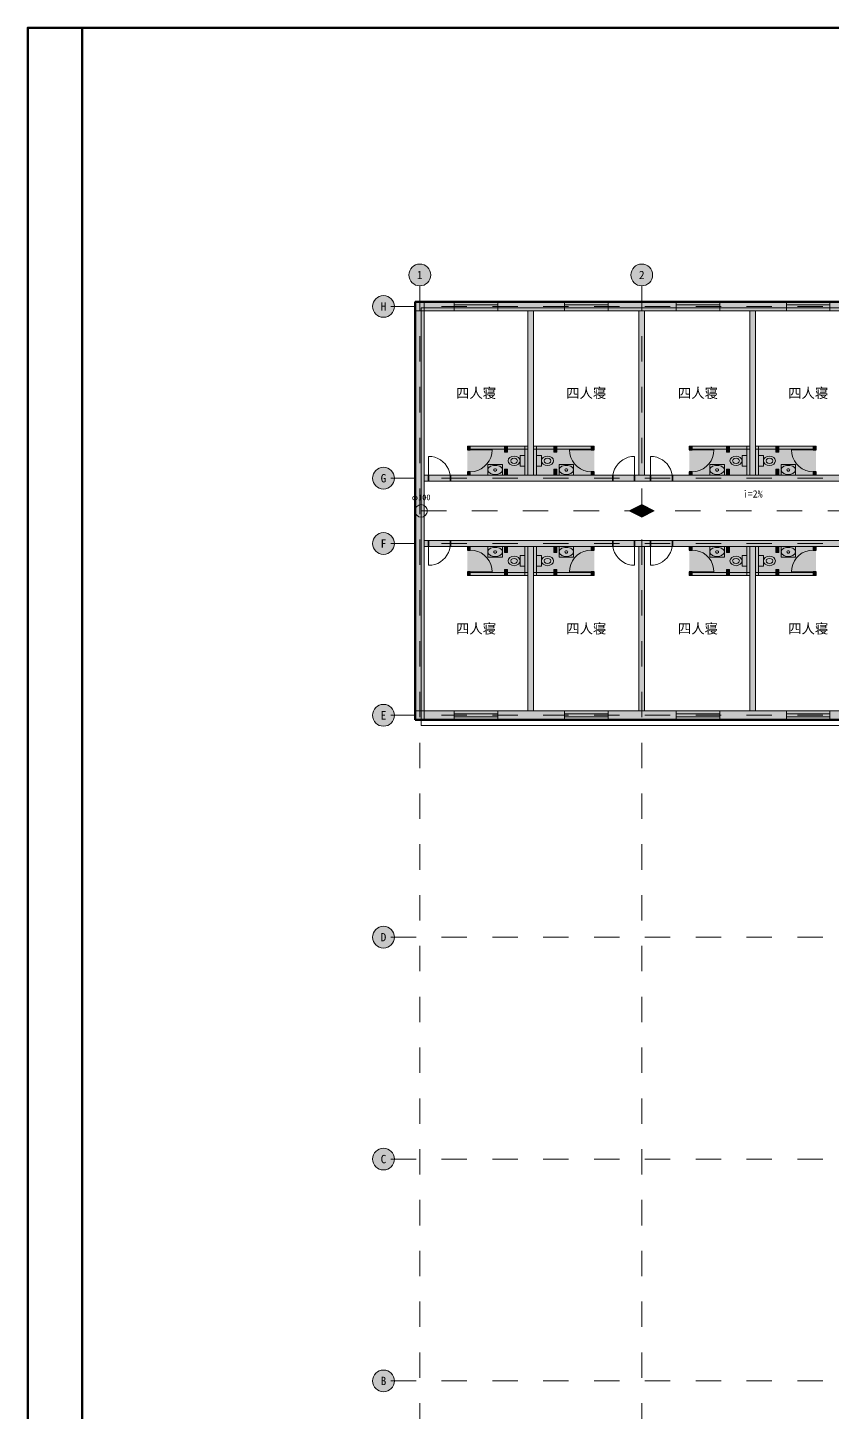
# Model space of a CAD drawing. Header units: millimetres. Extents: x -765001 to 8514001, y -765001 to 8412001.
# Drawn here: x 1500 to 34744, y 30374 to 87600 of the extents above; entities that cross this region are included whole.
import ezdxf
from ezdxf.enums import TextEntityAlignment as Align

# ---------------------------------------------------------------- set-up
doc = ezdxf.new("R2010")
doc.units = ezdxf.units.MM
doc.header["$LTSCALE"] = 3000
doc.linetypes.add('DASHED', pattern=[0.7, 0.35, -0.35])
for name, color, linetype, lineweight in [('A-ANNO-TEXT', 7, 'CONTINUOUS', 13), ('A-ANNO-THIN', 7, 'CONTINUOUS', 9), ('A-DASH', 8, 'DASHED', 9), ('A-DIM', 8, 'CONTINUOUS', 9), ('A-DOOR', 7, 'CONTINUOUS', 35), ('A-FLOR', 7, 'CONTINUOUS', 18), ('A-FURN', 8, 'CONTINUOUS', 13), ('A-HATCH', 8, 'CONTINUOUS', 9), ('A-WALL', 7, 'CONTINUOUS', 50)]:
    doc.layers.add(name, color=color, linetype=linetype, lineweight=lineweight)
doc.styles.add('HZ', font='simsun.ttc')

msp = doc.modelspace()

# ---------------------------------------------------------------- hatches: boundary and pattern name
at = {"layer": 'A-HATCH'}
h = msp.add_hatch(color=7, dxfattribs=at)
h.dxf.hatch_style = 1
h.paths.add_polyline_path([(18150, 77380), (18134.667, 77496.469), (18089.711, 77605), (18018.198, 77698.198), (17925, 77769.711), (17816.469, 77814.667), (17700, 77830), (17583.531, 77814.667), (17475, 77769.711), (17381.802, 77698.198), (17310.289, 77605), (17265.333, 77496.469), (17250, 77380), (17265.333, 77263.531), (17310.289, 77155), (17381.802, 77061.802), (17475, 76990.289), (17583.531, 76945.333), (17700, 76930), (17816.469, 76945.333), (17925, 76990.289), (18018.198, 77061.802), (18089.711, 77155), (18134.667, 77263.531)])
h = msp.add_hatch(color=7, dxfattribs=at)
h.dxf.hatch_style = 1
h.paths.add_polyline_path([(27320, 77380), (27304.667, 77496.469), (27259.711, 77605), (27188.198, 77698.198), (27095, 77769.711), (26986.469, 77814.667), (26870, 77830), (26753.531, 77814.667), (26645, 77769.711), (26551.802, 77698.198), (26480.289, 77605), (26435.333, 77496.469), (26420, 77380), (26435.333, 77263.531), (26480.289, 77155), (26551.802, 77061.802), (26645, 76990.289), (26753.531, 76945.333), (26870, 76930), (26986.469, 76945.333), (27095, 76990.289), (27188.198, 77061.802), (27259.711, 77155), (27304.667, 77263.531)])
h = msp.add_hatch(color=7, dxfattribs=at)
h.dxf.hatch_style = 1
h.paths.add_polyline_path([(16650, 76080), (16634.667, 76196.469), (16589.711, 76305), (16518.198, 76398.198), (16425, 76469.711), (16316.469, 76514.667), (16200, 76530), (16083.531, 76514.667), (15975, 76469.711), (15881.802, 76398.198), (15810.289, 76305), (15765.333, 76196.469), (15750, 76080), (15765.333, 75963.531), (15810.289, 75855), (15881.802, 75761.802), (15975, 75690.289), (16083.531, 75645.333), (16200, 75630), (16316.469, 75645.333), (16425, 75690.289), (16518.198, 75761.802), (16589.711, 75855), (16634.667, 75963.531)])
h = msp.add_hatch(color=254, dxfattribs=at)
h.dxf.hatch_style = 1
h.paths.add_polyline_path([(17515, 75895), (72145, 75895), (72145, 76265), (17515, 76265)])
h = msp.add_hatch(color=254, dxfattribs=at)
h.dxf.hatch_style = 1
h.paths.add_polyline_path([(17515, 58995), (17885, 58995), (17885, 76265), (17515, 76265)])
h = msp.add_hatch(color=7, dxfattribs=at)
h.dxf.hatch_style = 1
h.paths.add_polyline_path([(19125, 75895), (20925, 75895), (20925, 76265), (19125, 76265)])
h = msp.add_hatch(color=7, dxfattribs=at)
h.dxf.hatch_style = 1
h.paths.add_polyline_path([(23677.5, 75895), (25477.5, 75895), (25477.5, 76265), (23677.5, 76265)])
h = msp.add_hatch(color=7, dxfattribs=at)
h.dxf.hatch_style = 1
h.paths.add_polyline_path([(28295, 75895), (30095, 75895), (30095, 76265), (28295, 76265)])
h = msp.add_hatch(color=7, dxfattribs=at)
h.dxf.hatch_style = 1
h.paths.add_polyline_path([(32847.5, 75895), (34647.5, 75895), (34647.5, 76265), (32847.5, 76265)])
h = msp.add_hatch(color=254, dxfattribs=at)
h.dxf.hatch_style = 1
h.paths.add_polyline_path([(22165, 69100), (22405, 69100), (22405, 75895), (22165, 75895)])
h = msp.add_hatch(color=254, dxfattribs=at)
h.dxf.hatch_style = 1
h.paths.add_polyline_path([(26750, 69100), (26990, 69100), (26990, 75895), (26750, 75895)])
h = msp.add_hatch(color=254, dxfattribs=at)
h.dxf.hatch_style = 1
h.paths.add_polyline_path([(31335, 69100), (31575, 69100), (31575, 75895), (31335, 75895)])
h = msp.add_hatch(color=7, dxfattribs=at)
h.dxf.hatch_style = 1
h.paths.add_polyline_path([(19760.707, 72494.935), (20289.293, 72494.935), (20289.293, 72500.065), (19760.707, 72500.065)])
h = msp.add_hatch(color=7, dxfattribs=at)
h.dxf.hatch_style = 1
h.paths.add_polyline_path([(24313.207, 72494.935), (24841.793, 72494.935), (24841.793, 72500.065), (24313.207, 72500.065)])
h = msp.add_hatch(color=7, dxfattribs=at)
h.dxf.hatch_style = 1
h.paths.add_polyline_path([(28930.707, 72494.935), (29459.293, 72494.935), (29459.293, 72500.065), (28930.707, 72500.065)])
h = msp.add_hatch(color=7, dxfattribs=at)
h.dxf.hatch_style = 1
h.paths.add_polyline_path([(33483.207, 72494.935), (34011.793, 72494.935), (34011.793, 72500.065), (33483.207, 72500.065)])
h = msp.add_hatch(color=254, dxfattribs=at)
h.dxf.hatch_style = 1
h.paths.add_polyline_path([(19665, 70180), (22165, 70180), (22165, 70300), (19665, 70300)])
h = msp.add_hatch(color=254, dxfattribs=at)
h.dxf.hatch_style = 1
h.paths.add_polyline_path([(19665, 70150), (19785, 70150), (19785, 70300), (19665, 70300)])
h = msp.add_hatch(color=7, dxfattribs=at)
h.dxf.hatch_style = 1
h.paths.add_polyline_path([(19665, 69100), (22165, 69100), (22165, 70300), (19665, 70300)])
h = msp.add_hatch(color=254, dxfattribs=at)
h.dxf.hatch_style = 1
h.paths.add_polyline_path([(21205, 70050), (21325, 70050), (21325, 70300), (21205, 70300)])
h = msp.add_hatch(color=254, dxfattribs=at)
h.dxf.hatch_style = 1
h.paths.add_polyline_path([(22045, 69100), (22165, 69100), (22165, 70300), (22045, 70300)])
h = msp.add_hatch(color=254, dxfattribs=at)
h.dxf.hatch_style = 1
h.paths.add_polyline_path([(24905, 70180), (22405, 70180), (22405, 70300), (24905, 70300)])
h = msp.add_hatch(color=254, dxfattribs=at)
h.dxf.hatch_style = 1
h.paths.add_polyline_path([(22525, 69100), (22405, 69100), (22405, 70300), (22525, 70300)])
h = msp.add_hatch(color=7, dxfattribs=at)
h.dxf.hatch_style = 1
h.paths.add_polyline_path([(24905, 69100), (22405, 69100), (22405, 70300), (24905, 70300)])
h = msp.add_hatch(color=254, dxfattribs=at)
h.dxf.hatch_style = 1
h.paths.add_polyline_path([(23365, 70050), (23245, 70050), (23245, 70300), (23365, 70300)])
h = msp.add_hatch(color=254, dxfattribs=at)
h.dxf.hatch_style = 1
h.paths.add_polyline_path([(24905, 70150), (24785, 70150), (24785, 70300), (24905, 70300)])
h = msp.add_hatch(color=254, dxfattribs=at)
h.dxf.hatch_style = 1
h.paths.add_polyline_path([(28835, 70180), (31335, 70180), (31335, 70300), (28835, 70300)])
h = msp.add_hatch(color=254, dxfattribs=at)
h.dxf.hatch_style = 1
h.paths.add_polyline_path([(28835, 70150), (28955, 70150), (28955, 70300), (28835, 70300)])
h = msp.add_hatch(color=7, dxfattribs=at)
h.dxf.hatch_style = 1
h.paths.add_polyline_path([(28835, 69100), (31335, 69100), (31335, 70300), (28835, 70300)])
h = msp.add_hatch(color=254, dxfattribs=at)
h.dxf.hatch_style = 1
h.paths.add_polyline_path([(30375, 70050), (30495, 70050), (30495, 70300), (30375, 70300)])
h = msp.add_hatch(color=254, dxfattribs=at)
h.dxf.hatch_style = 1
h.paths.add_polyline_path([(31215, 69100), (31335, 69100), (31335, 70300), (31215, 70300)])
h = msp.add_hatch(color=254, dxfattribs=at)
h.dxf.hatch_style = 1
h.paths.add_polyline_path([(34075, 70180), (31575, 70180), (31575, 70300), (34075, 70300)])
h = msp.add_hatch(color=254, dxfattribs=at)
h.dxf.hatch_style = 1
h.paths.add_polyline_path([(31695, 69100), (31575, 69100), (31575, 70300), (31695, 70300)])
h = msp.add_hatch(color=7, dxfattribs=at)
h.dxf.hatch_style = 1
h.paths.add_polyline_path([(34075, 69100), (31575, 69100), (31575, 70300), (34075, 70300)])
h = msp.add_hatch(color=254, dxfattribs=at)
h.dxf.hatch_style = 1
h.paths.add_polyline_path([(32535, 70050), (32415, 70050), (32415, 70300), (32535, 70300)])
h = msp.add_hatch(color=254, dxfattribs=at)
h.dxf.hatch_style = 1
h.paths.add_polyline_path([(34075, 70150), (33955, 70150), (33955, 70300), (34075, 70300)])
h = msp.add_hatch(color=7, dxfattribs=at)
h.dxf.hatch_style = 1
h.paths.add_polyline_path([(16650, 68980), (16634.667, 69096.469), (16589.711, 69205), (16518.198, 69298.198), (16425, 69369.711), (16316.469, 69414.667), (16200, 69430), (16083.531, 69414.667), (15975, 69369.711), (15881.802, 69298.198), (15810.289, 69205), (15765.333, 69096.469), (15750, 68980), (15765.333, 68863.531), (15810.289, 68755), (15881.802, 68661.802), (15975, 68590.289), (16083.531, 68545.333), (16200, 68530), (16316.469, 68545.333), (16425, 68590.289), (16518.198, 68661.802), (16589.711, 68755), (16634.667, 68863.531)])
h = msp.add_hatch(color=254, dxfattribs=at)
h.dxf.hatch_style = 1
h.paths.add_polyline_path([(19665, 69100), (19785, 69100), (19785, 69250), (19665, 69250)])
h = msp.add_hatch(color=254, dxfattribs=at)
h.dxf.hatch_style = 1
h.paths.add_polyline_path([(21205, 69100), (21325, 69100), (21325, 69350), (21205, 69350)])
h = msp.add_hatch(color=254, dxfattribs=at)
h.dxf.hatch_style = 1
h.paths.add_polyline_path([(23365, 69100), (23245, 69100), (23245, 69350), (23365, 69350)])
h = msp.add_hatch(color=254, dxfattribs=at)
h.dxf.hatch_style = 1
h.paths.add_polyline_path([(24905, 69100), (24785, 69100), (24785, 69250), (24905, 69250)])
h = msp.add_hatch(color=254, dxfattribs=at)
h.dxf.hatch_style = 1
h.paths.add_polyline_path([(28835, 69100), (28955, 69100), (28955, 69250), (28835, 69250)])
h = msp.add_hatch(color=254, dxfattribs=at)
h.dxf.hatch_style = 1
h.paths.add_polyline_path([(30375, 69100), (30495, 69100), (30495, 69350), (30375, 69350)])
h = msp.add_hatch(color=254, dxfattribs=at)
h.dxf.hatch_style = 1
h.paths.add_polyline_path([(32535, 69100), (32415, 69100), (32415, 69350), (32535, 69350)])
h = msp.add_hatch(color=254, dxfattribs=at)
h.dxf.hatch_style = 1
h.paths.add_polyline_path([(34075, 69100), (33955, 69100), (33955, 69250), (34075, 69250)])
h = msp.add_hatch(color=254, dxfattribs=at)
h.dxf.hatch_style = 1
h.paths.add_polyline_path([(17885, 68860), (71775, 68860), (71775, 69100), (17885, 69100)])
h = msp.add_hatch(color=7, dxfattribs=at)
h.dxf.hatch_style = 1
h.paths.add_polyline_path([(18065, 68860), (18965, 68860), (18965, 69100), (18065, 69100)])
h = msp.add_hatch(color=7, dxfattribs=at)
h.dxf.hatch_style = 1
h.paths.add_polyline_path([(25670, 68860), (26570, 68860), (26570, 69100), (25670, 69100)])
h = msp.add_hatch(color=7, dxfattribs=at)
h.dxf.hatch_style = 1
h.paths.add_polyline_path([(27235, 68860), (28135, 68860), (28135, 69100), (27235, 69100)])
h = msp.add_hatch(color=8, dxfattribs=at)
h.dxf.hatch_style = 1
h.paths.add_polyline_path([(26870, 67370), (26350, 67630), (26870, 67890)])
h = msp.add_hatch(color=8, dxfattribs=at)
h.dxf.hatch_style = 1
h.paths.add_polyline_path([(26870, 67370), (27390, 67630), (26870, 67890)])
h = msp.add_hatch(color=7, dxfattribs=at)
h.dxf.hatch_style = 1
h.paths.add_polyline_path([(16650, 66280), (16634.667, 66396.469), (16589.711, 66505), (16518.198, 66598.198), (16425, 66669.711), (16316.469, 66714.667), (16200, 66730), (16083.531, 66714.667), (15975, 66669.711), (15881.802, 66598.198), (15810.289, 66505), (15765.333, 66396.469), (15750, 66280), (15765.333, 66163.531), (15810.289, 66055), (15881.802, 65961.802), (15975, 65890.289), (16083.531, 65845.333), (16200, 65830), (16316.469, 65845.333), (16425, 65890.289), (16518.198, 65961.802), (16589.711, 66055), (16634.667, 66163.531)])
h = msp.add_hatch(color=254, dxfattribs=at)
h.dxf.hatch_style = 1
h.paths.add_polyline_path([(17885, 66160), (62040, 66160), (62040, 66400), (17885, 66400)])
h = msp.add_hatch(color=7, dxfattribs=at)
h.dxf.hatch_style = 1
h.paths.add_polyline_path([(18065, 66160), (18965, 66160), (18965, 66400), (18065, 66400)])
h = msp.add_hatch(color=7, dxfattribs=at)
h.dxf.hatch_style = 1
h.paths.add_polyline_path([(25670, 66160), (26570, 66160), (26570, 66400), (25670, 66400)])
h = msp.add_hatch(color=7, dxfattribs=at)
h.dxf.hatch_style = 1
h.paths.add_polyline_path([(27235, 66160), (28135, 66160), (28135, 66400), (27235, 66400)])
h = msp.add_hatch(color=254, dxfattribs=at)
h.dxf.hatch_style = 1
h.paths.add_polyline_path([(19665, 66160), (19785, 66160), (19785, 66010), (19665, 66010)])
h = msp.add_hatch(color=7, dxfattribs=at)
h.dxf.hatch_style = 1
h.paths.add_polyline_path([(19665, 66160), (22165, 66160), (22165, 64960), (19665, 64960)])
h = msp.add_hatch(color=254, dxfattribs=at)
h.dxf.hatch_style = 1
h.paths.add_polyline_path([(21205, 66160), (21325, 66160), (21325, 65910), (21205, 65910)])
h = msp.add_hatch(color=254, dxfattribs=at)
h.dxf.hatch_style = 1
h.paths.add_polyline_path([(22045, 66160), (22165, 66160), (22165, 64960), (22045, 64960)])
h = msp.add_hatch(color=254, dxfattribs=at)
h.dxf.hatch_style = 1
h.paths.add_polyline_path([(22165, 59365), (22405, 59365), (22405, 66160), (22165, 66160)])
h = msp.add_hatch(color=254, dxfattribs=at)
h.dxf.hatch_style = 1
h.paths.add_polyline_path([(22525, 66160), (22405, 66160), (22405, 64960), (22525, 64960)])
h = msp.add_hatch(color=7, dxfattribs=at)
h.dxf.hatch_style = 1
h.paths.add_polyline_path([(24905, 66160), (22405, 66160), (22405, 64960), (24905, 64960)])
h = msp.add_hatch(color=254, dxfattribs=at)
h.dxf.hatch_style = 1
h.paths.add_polyline_path([(23365, 66160), (23245, 66160), (23245, 65910), (23365, 65910)])
h = msp.add_hatch(color=254, dxfattribs=at)
h.dxf.hatch_style = 1
h.paths.add_polyline_path([(24905, 66160), (24785, 66160), (24785, 66010), (24905, 66010)])
h = msp.add_hatch(color=254, dxfattribs=at)
h.dxf.hatch_style = 1
h.paths.add_polyline_path([(26750, 59365), (26990, 59365), (26990, 66160), (26750, 66160)])
h = msp.add_hatch(color=254, dxfattribs=at)
h.dxf.hatch_style = 1
h.paths.add_polyline_path([(28835, 66160), (28955, 66160), (28955, 66010), (28835, 66010)])
h = msp.add_hatch(color=7, dxfattribs=at)
h.dxf.hatch_style = 1
h.paths.add_polyline_path([(28835, 66160), (31335, 66160), (31335, 64960), (28835, 64960)])
h = msp.add_hatch(color=254, dxfattribs=at)
h.dxf.hatch_style = 1
h.paths.add_polyline_path([(30375, 66160), (30495, 66160), (30495, 65910), (30375, 65910)])
h = msp.add_hatch(color=254, dxfattribs=at)
h.dxf.hatch_style = 1
h.paths.add_polyline_path([(31215, 66160), (31335, 66160), (31335, 64960), (31215, 64960)])
h = msp.add_hatch(color=254, dxfattribs=at)
h.dxf.hatch_style = 1
h.paths.add_polyline_path([(31335, 59365), (31575, 59365), (31575, 66160), (31335, 66160)])
h = msp.add_hatch(color=254, dxfattribs=at)
h.dxf.hatch_style = 1
h.paths.add_polyline_path([(31695, 66160), (31575, 66160), (31575, 64960), (31695, 64960)])
h = msp.add_hatch(color=7, dxfattribs=at)
h.dxf.hatch_style = 1
h.paths.add_polyline_path([(34075, 66160), (31575, 66160), (31575, 64960), (34075, 64960)])
h = msp.add_hatch(color=254, dxfattribs=at)
h.dxf.hatch_style = 1
h.paths.add_polyline_path([(32535, 66160), (32415, 66160), (32415, 65910), (32535, 65910)])
h = msp.add_hatch(color=254, dxfattribs=at)
h.dxf.hatch_style = 1
h.paths.add_polyline_path([(34075, 66160), (33955, 66160), (33955, 66010), (34075, 66010)])
h = msp.add_hatch(color=254, dxfattribs=at)
h.dxf.hatch_style = 1
h.paths.add_polyline_path([(19665, 65110), (19785, 65110), (19785, 64960), (19665, 64960)])
h = msp.add_hatch(color=254, dxfattribs=at)
h.dxf.hatch_style = 1
h.paths.add_polyline_path([(19665, 65080), (22165, 65080), (22165, 64960), (19665, 64960)])
h = msp.add_hatch(color=254, dxfattribs=at)
h.dxf.hatch_style = 1
h.paths.add_polyline_path([(21205, 65210), (21325, 65210), (21325, 64960), (21205, 64960)])
h = msp.add_hatch(color=254, dxfattribs=at)
h.dxf.hatch_style = 1
h.paths.add_polyline_path([(24905, 65080), (22405, 65080), (22405, 64960), (24905, 64960)])
h = msp.add_hatch(color=254, dxfattribs=at)
h.dxf.hatch_style = 1
h.paths.add_polyline_path([(23365, 65210), (23245, 65210), (23245, 64960), (23365, 64960)])
h = msp.add_hatch(color=254, dxfattribs=at)
h.dxf.hatch_style = 1
h.paths.add_polyline_path([(24905, 65110), (24785, 65110), (24785, 64960), (24905, 64960)])
h = msp.add_hatch(color=254, dxfattribs=at)
h.dxf.hatch_style = 1
h.paths.add_polyline_path([(28835, 65110), (28955, 65110), (28955, 64960), (28835, 64960)])
h = msp.add_hatch(color=254, dxfattribs=at)
h.dxf.hatch_style = 1
h.paths.add_polyline_path([(28835, 65080), (31335, 65080), (31335, 64960), (28835, 64960)])
h = msp.add_hatch(color=254, dxfattribs=at)
h.dxf.hatch_style = 1
h.paths.add_polyline_path([(30375, 65210), (30495, 65210), (30495, 64960), (30375, 64960)])
h = msp.add_hatch(color=254, dxfattribs=at)
h.dxf.hatch_style = 1
h.paths.add_polyline_path([(34075, 65080), (31575, 65080), (31575, 64960), (34075, 64960)])
h = msp.add_hatch(color=254, dxfattribs=at)
h.dxf.hatch_style = 1
h.paths.add_polyline_path([(32535, 65210), (32415, 65210), (32415, 64960), (32535, 64960)])
h = msp.add_hatch(color=254, dxfattribs=at)
h.dxf.hatch_style = 1
h.paths.add_polyline_path([(34075, 65110), (33955, 65110), (33955, 64960), (34075, 64960)])
h = msp.add_hatch(color=7, dxfattribs=at)
h.dxf.hatch_style = 1
h.paths.add_polyline_path([(19760.707, 62759.935), (20289.293, 62759.935), (20289.293, 62765.065), (19760.707, 62765.065)])
h = msp.add_hatch(color=7, dxfattribs=at)
h.dxf.hatch_style = 1
h.paths.add_polyline_path([(24313.207, 62759.935), (24841.793, 62759.935), (24841.793, 62765.065), (24313.207, 62765.065)])
h = msp.add_hatch(color=7, dxfattribs=at)
h.dxf.hatch_style = 1
h.paths.add_polyline_path([(28930.707, 62759.935), (29459.293, 62759.935), (29459.293, 62765.065), (28930.707, 62765.065)])
h = msp.add_hatch(color=7, dxfattribs=at)
h.dxf.hatch_style = 1
h.paths.add_polyline_path([(33483.207, 62759.935), (34011.793, 62759.935), (34011.793, 62765.065), (33483.207, 62765.065)])
h = msp.add_hatch(color=7, dxfattribs=at)
h.dxf.hatch_style = 1
h.paths.add_polyline_path([(16650, 59180), (16634.667, 59296.469), (16589.711, 59405), (16518.198, 59498.198), (16425, 59569.711), (16316.469, 59614.667), (16200, 59630), (16083.531, 59614.667), (15975, 59569.711), (15881.802, 59498.198), (15810.289, 59405), (15765.333, 59296.469), (15750, 59180), (15765.333, 59063.531), (15810.289, 58955), (15881.802, 58861.802), (15975, 58790.289), (16083.531, 58745.333), (16200, 58730), (16316.469, 58745.333), (16425, 58790.289), (16518.198, 58861.802), (16589.711, 58955), (16634.667, 59063.531)])
h = msp.add_hatch(color=254, dxfattribs=at)
h.dxf.hatch_style = 1
h.paths.add_polyline_path([(17515, 58995), (62040, 58995), (62040, 59365), (17515, 59365)])
h = msp.add_hatch(color=7, dxfattribs=at)
h.dxf.hatch_style = 1
h.paths.add_polyline_path([(19125, 58995), (20925, 58995), (20925, 59365), (19125, 59365)])
h = msp.add_hatch(color=7, dxfattribs=at)
h.dxf.hatch_style = 1
h.paths.add_polyline_path([(23677.5, 58995), (25477.5, 58995), (25477.5, 59365), (23677.5, 59365)])
h = msp.add_hatch(color=7, dxfattribs=at)
h.dxf.hatch_style = 1
h.paths.add_polyline_path([(28295, 58995), (30095, 58995), (30095, 59365), (28295, 59365)])
h = msp.add_hatch(color=7, dxfattribs=at)
h.dxf.hatch_style = 1
h.paths.add_polyline_path([(32847.5, 58995), (34647.5, 58995), (34647.5, 59365), (32847.5, 59365)])
h = msp.add_hatch(color=7, dxfattribs=at)
h.dxf.hatch_style = 1
h.paths.add_polyline_path([(16650, 50010), (16634.667, 50126.469), (16589.711, 50235), (16518.198, 50328.198), (16425, 50399.711), (16316.469, 50444.667), (16200, 50460), (16083.531, 50444.667), (15975, 50399.711), (15881.802, 50328.198), (15810.289, 50235), (15765.333, 50126.469), (15750, 50010), (15765.333, 49893.531), (15810.289, 49785), (15881.802, 49691.802), (15975, 49620.289), (16083.531, 49575.333), (16200, 49560), (16316.469, 49575.333), (16425, 49620.289), (16518.198, 49691.802), (16589.711, 49785), (16634.667, 49893.531)])
h = msp.add_hatch(color=7, dxfattribs=at)
h.dxf.hatch_style = 1
h.paths.add_polyline_path([(16650, 40840), (16634.667, 40956.469), (16589.711, 41065), (16518.198, 41158.198), (16425, 41229.711), (16316.469, 41274.667), (16200, 41290), (16083.531, 41274.667), (15975, 41229.711), (15881.802, 41158.198), (15810.289, 41065), (15765.333, 40956.469), (15750, 40840), (15765.333, 40723.531), (15810.289, 40615), (15881.802, 40521.802), (15975, 40450.289), (16083.531, 40405.333), (16200, 40390), (16316.469, 40405.333), (16425, 40450.289), (16518.198, 40521.802), (16589.711, 40615), (16634.667, 40723.531)])
h = msp.add_hatch(color=7, dxfattribs=at)
h.dxf.hatch_style = 1
h.paths.add_polyline_path([(16650, 31670), (16634.667, 31786.469), (16589.711, 31895), (16518.198, 31988.198), (16425, 32059.711), (16316.469, 32104.667), (16200, 32120), (16083.531, 32104.667), (15975, 32059.711), (15881.802, 31988.198), (15810.289, 31895), (15765.333, 31786.469), (15750, 31670), (15765.333, 31553.531), (15810.289, 31445), (15881.802, 31351.802), (15975, 31280.289), (16083.531, 31235.333), (16200, 31220), (16316.469, 31235.333), (16425, 31280.289), (16518.198, 31351.802), (16589.711, 31445), (16634.667, 31553.531)])

# ---------------------------------------------------------------- linework, layer by layer
at = {"layer": 'A-ANNO-THIN'}
for points in [[(26870, 67370), (26350, 67630), (26870, 67890)], [(26870, 67370), (27390, 67630), (26870, 67890)]]:
    msp.add_lwpolyline(points, close=True, dxfattribs=at)
at = {"layer": 'A-DASH'}
for p, q in [((17700, 21300), (17700, 77280)), ((26870, 21300), (26870, 77280)), ((16500, 76080), (73160, 76080)), ((16500, 68980), (73160, 68980)), ((17755, 67630), (71905, 67630)), ((16500, 66280), (73160, 66280)), ((16500, 59180), (73160, 59180)), ((16500, 50010), (73160, 50010)), ((16500, 40840), (73160, 40840)), ((16500, 31670), (73160, 31670))]:
    msp.add_line(p, q, dxfattribs=at)
at = {"layer": 'A-DIM'}
for p, q in [((20564.423, 69700), (20630.723, 69842.182)), ((20630.723, 69842.182), (20671.327, 69993.717)), ((20671.327, 69993.717), (20685, 70150)), ((23898.673, 69993.717), (23885, 70150)), ((23939.277, 69842.182), (23898.673, 69993.717)), ((24005.577, 69700), (23939.277, 69842.182)), ((29734.423, 69700), (29800.723, 69842.182)), ((29800.723, 69842.182), (29841.327, 69993.717)), ((29841.327, 69993.717), (29855, 70150)), ((33068.673, 69993.717), (33055, 70150)), ((33109.277, 69842.182), (33068.673, 69993.717)), ((33175.577, 69700), (33109.277, 69842.182)), ((19785, 69250), (19941.283, 69263.673)), ((19941.283, 69263.673), (20092.818, 69304.277)), ((20092.818, 69304.277), (20235, 69370.577)), ((20235, 69370.577), (20363.509, 69460.56)), ((20363.509, 69460.56), (20474.44, 69571.491)), ((20474.44, 69571.491), (20564.423, 69700)), ((24095.56, 69571.491), (24005.577, 69700)), ((24206.491, 69460.56), (24095.56, 69571.491)), ((24335, 69370.577), (24206.491, 69460.56)), ((24477.182, 69304.277), (24335, 69370.577)), ((24628.717, 69263.673), (24477.182, 69304.277)), ((24785, 69250), (24628.717, 69263.673)), ((28955, 69250), (29111.283, 69263.673)), ((29111.283, 69263.673), (29262.818, 69304.277)), ((29262.818, 69304.277), (29405, 69370.577)), ((29405, 69370.577), (29533.509, 69460.56)), ((29533.509, 69460.56), (29644.44, 69571.491)), ((29644.44, 69571.491), (29734.423, 69700)), ((33265.56, 69571.491), (33175.577, 69700)), ((33376.491, 69460.56), (33265.56, 69571.491)), ((33505, 69370.577), (33376.491, 69460.56)), ((33647.182, 69304.277), (33505, 69370.577)), ((33798.717, 69263.673), (33647.182, 69304.277)), ((33955, 69250), (33798.717, 69263.673)), ((19785, 66010), (19941.283, 65996.327)), ((19941.283, 65996.327), (20092.818, 65955.723)), ((20092.818, 65955.723), (20235, 65889.423)), ((20235, 65889.423), (20363.509, 65799.44)), ((24335, 65889.423), (24206.491, 65799.44)), ((24477.182, 65955.723), (24335, 65889.423)), ((24628.717, 65996.327), (24477.182, 65955.723)), ((24785, 66010), (24628.717, 65996.327)), ((28955, 66010), (29111.283, 65996.327)), ((29111.283, 65996.327), (29262.818, 65955.723)), ((29262.818, 65955.723), (29405, 65889.423)), ((29405, 65889.423), (29533.509, 65799.44)), ((33505, 65889.423), (33376.491, 65799.44)), ((33647.182, 65955.723), (33505, 65889.423)), ((33798.717, 65996.327), (33647.182, 65955.723)), ((33955, 66010), (33798.717, 65996.327)), ((20363.509, 65799.44), (20474.44, 65688.509)), ((20474.44, 65688.509), (20564.423, 65560)), ((20564.423, 65560), (20630.723, 65417.818)), ((20630.723, 65417.818), (20671.327, 65266.283)), ((20671.327, 65266.283), (20685, 65110)), ((23898.673, 65266.283), (23885, 65110)), ((23939.277, 65417.818), (23898.673, 65266.283)), ((24005.577, 65560), (23939.277, 65417.818)), ((24095.56, 65688.509), (24005.577, 65560)), ((24206.491, 65799.44), (24095.56, 65688.509)), ((29533.509, 65799.44), (29644.44, 65688.509)), ((29644.44, 65688.509), (29734.423, 65560)), ((29734.423, 65560), (29800.723, 65417.818)), ((29800.723, 65417.818), (29841.327, 65266.283)), ((29841.327, 65266.283), (29855, 65110)), ((33068.673, 65266.283), (33055, 65110)), ((33109.277, 65417.818), (33068.673, 65266.283)), ((33175.577, 65560), (33109.277, 65417.818)), ((33265.56, 65688.509), (33175.577, 65560)), ((33376.491, 65799.44), (33265.56, 65688.509))]:
    msp.add_line(p, q, dxfattribs=at)
for points in [[(18965, 68980), (18955.839, 69108.083), (18928.544, 69233.559), (18883.669, 69353.874), (18822.128, 69466.577), (18745.175, 69569.375), (18654.375, 69660.175), (18551.577, 69737.128), (18438.874, 69798.669), (18318.559, 69843.544), (18193.083, 69870.839), (18065, 69880)], [(26570, 69880), (26441.917, 69870.839), (26316.441, 69843.544), (26196.126, 69798.669), (26083.423, 69737.128), (25980.625, 69660.175), (25889.825, 69569.375), (25812.872, 69466.577), (25751.331, 69353.874), (25706.456, 69233.559), (25679.161, 69108.083), (25670, 68980)], [(28135, 68980), (28125.839, 69108.083), (28098.544, 69233.559), (28053.669, 69353.874), (27992.128, 69466.577), (27915.175, 69569.375), (27824.375, 69660.175), (27721.577, 69737.128), (27608.874, 69798.669), (27488.559, 69843.544), (27363.083, 69870.839), (27235, 69880)], [(18065, 65380), (18193.083, 65389.161), (18318.559, 65416.456), (18438.874, 65461.331), (18551.577, 65522.872), (18654.375, 65599.825), (18745.175, 65690.625), (18822.128, 65793.423), (18883.669, 65906.126), (18928.544, 66026.441), (18955.839, 66151.917), (18965, 66280)], [(25670, 66280), (25679.161, 66151.917), (25706.456, 66026.441), (25751.331, 65906.126), (25812.872, 65793.423), (25889.825, 65690.625), (25980.625, 65599.825), (26083.423, 65522.872), (26196.126, 65461.331), (26316.441, 65416.456), (26441.917, 65389.161), (26570, 65380)], [(27235, 65380), (27363.083, 65389.161), (27488.559, 65416.456), (27608.874, 65461.331), (27721.577, 65522.872), (27824.375, 65599.825), (27915.175, 65690.625), (27992.128, 65793.423), (28053.669, 65906.126), (28098.544, 66026.441), (28125.839, 66151.917), (28135, 66280)]]:
    msp.add_lwpolyline(points, dxfattribs=at)
for points in [[(21845, 69700), (21825.97, 69774.623), (21771.777, 69837.886), (21690.671, 69880.157), (21595, 69895), (21499.329, 69880.157), (21418.223, 69837.886), (21364.03, 69774.623), (21345, 69700), (21364.03, 69625.377), (21418.223, 69562.114), (21499.329, 69519.843), (21595, 69505), (21690.671, 69519.843), (21771.777, 69562.114), (21825.97, 69625.377), (21845, 69700)], [(22725, 69700), (22744.03, 69774.623), (22798.223, 69837.886), (22879.329, 69880.157), (22975, 69895), (23070.671, 69880.157), (23151.777, 69837.886), (23205.97, 69774.623), (23225, 69700), (23205.97, 69625.377), (23151.777, 69562.114), (23070.671, 69519.843), (22975, 69505), (22879.329, 69519.843), (22798.223, 69562.114), (22744.03, 69625.377), (22725, 69700)], [(31015, 69700), (30995.97, 69774.623), (30941.777, 69837.886), (30860.671, 69880.157), (30765, 69895), (30669.329, 69880.157), (30588.223, 69837.886), (30534.03, 69774.623), (30515, 69700), (30534.03, 69625.377), (30588.223, 69562.114), (30669.329, 69519.843), (30765, 69505), (30860.671, 69519.843), (30941.777, 69562.114), (30995.97, 69625.377), (31015, 69700)], [(31895, 69700), (31914.03, 69774.623), (31968.223, 69837.886), (32049.329, 69880.157), (32145, 69895), (32240.671, 69880.157), (32321.777, 69837.886), (32375.97, 69774.623), (32395, 69700), (32375.97, 69625.377), (32321.777, 69562.114), (32240.671, 69519.843), (32145, 69505), (32049.329, 69519.843), (31968.223, 69562.114), (31914.03, 69625.377), (31895, 69700)], [(21115, 69325), (21085.291, 69407.438), (21002.047, 69473.548), (20881.756, 69510.236), (20748.244, 69510.236), (20627.953, 69473.548), (20544.709, 69407.438), (20515, 69325), (20544.709, 69242.562), (20627.953, 69176.452), (20748.244, 69139.764), (20881.756, 69139.764), (21002.047, 69176.452), (21085.291, 69242.562), (21115, 69325)], [(20877, 69325), (20865.159, 69354.389), (20834.159, 69372.553), (20795.841, 69372.553), (20764.841, 69354.389), (20753, 69325), (20764.841, 69295.611), (20795.841, 69277.447), (20834.159, 69277.447), (20865.159, 69295.611), (20877, 69325)], [(21735, 69700), (21716.244, 69754), (21665, 69793.531), (21595, 69808), (21525, 69793.531), (21473.756, 69754), (21455, 69700), (21473.756, 69646), (21525, 69606.469), (21595, 69592), (21665, 69606.469), (21716.244, 69646), (21735, 69700)], [(22835, 69700), (22853.756, 69754), (22905, 69793.531), (22975, 69808), (23045, 69793.531), (23096.244, 69754), (23115, 69700), (23096.244, 69646), (23045, 69606.469), (22975, 69592), (22905, 69606.469), (22853.756, 69646), (22835, 69700)], [(23455, 69325), (23484.709, 69407.438), (23567.953, 69473.548), (23688.244, 69510.236), (23821.756, 69510.236), (23942.047, 69473.548), (24025.291, 69407.438), (24055, 69325), (24025.291, 69242.562), (23942.047, 69176.452), (23821.756, 69139.764), (23688.244, 69139.764), (23567.953, 69176.452), (23484.709, 69242.562), (23455, 69325)], [(23693, 69325), (23704.841, 69354.389), (23735.841, 69372.553), (23774.159, 69372.553), (23805.159, 69354.389), (23817, 69325), (23805.159, 69295.611), (23774.159, 69277.447), (23735.841, 69277.447), (23704.841, 69295.611), (23693, 69325)], [(30285, 69325), (30255.291, 69407.438), (30172.047, 69473.548), (30051.756, 69510.236), (29918.244, 69510.236), (29797.953, 69473.548), (29714.709, 69407.438), (29685, 69325), (29714.709, 69242.562), (29797.953, 69176.452), (29918.244, 69139.764), (30051.756, 69139.764), (30172.047, 69176.452), (30255.291, 69242.562), (30285, 69325)], [(30047, 69325), (30035.159, 69354.389), (30004.159, 69372.553), (29965.841, 69372.553), (29934.841, 69354.389), (29923, 69325), (29934.841, 69295.611), (29965.841, 69277.447), (30004.159, 69277.447), (30035.159, 69295.611), (30047, 69325)], [(30905, 69700), (30886.244, 69754), (30835, 69793.531), (30765, 69808), (30695, 69793.531), (30643.756, 69754), (30625, 69700), (30643.756, 69646), (30695, 69606.469), (30765, 69592), (30835, 69606.469), (30886.244, 69646), (30905, 69700)], [(32005, 69700), (32023.756, 69754), (32075, 69793.531), (32145, 69808), (32215, 69793.531), (32266.244, 69754), (32285, 69700), (32266.244, 69646), (32215, 69606.469), (32145, 69592), (32075, 69606.469), (32023.756, 69646), (32005, 69700)], [(32625, 69325), (32654.709, 69407.438), (32737.953, 69473.548), (32858.244, 69510.236), (32991.756, 69510.236), (33112.047, 69473.548), (33195.291, 69407.438), (33225, 69325), (33195.291, 69242.562), (33112.047, 69176.452), (32991.756, 69139.764), (32858.244, 69139.764), (32737.953, 69176.452), (32654.709, 69242.562), (32625, 69325)], [(32863, 69325), (32874.841, 69354.389), (32905.841, 69372.553), (32944.159, 69372.553), (32975.159, 69354.389), (32987, 69325), (32975.159, 69295.611), (32944.159, 69277.447), (32905.841, 69277.447), (32874.841, 69295.611), (32863, 69325)], [(21115, 65935), (21085.291, 65852.562), (21002.047, 65786.452), (20881.756, 65749.764), (20748.244, 65749.764), (20627.953, 65786.452), (20544.709, 65852.562), (20515, 65935), (20544.709, 66017.438), (20627.953, 66083.548), (20748.244, 66120.236), (20881.756, 66120.236), (21002.047, 66083.548), (21085.291, 66017.438), (21115, 65935)], [(20877, 65935), (20865.159, 65905.611), (20834.159, 65887.447), (20795.841, 65887.447), (20764.841, 65905.611), (20753, 65935), (20764.841, 65964.389), (20795.841, 65982.553), (20834.159, 65982.553), (20865.159, 65964.389), (20877, 65935)], [(23455, 65935), (23484.709, 65852.562), (23567.953, 65786.452), (23688.244, 65749.764), (23821.756, 65749.764), (23942.047, 65786.452), (24025.291, 65852.562), (24055, 65935), (24025.291, 66017.438), (23942.047, 66083.548), (23821.756, 66120.236), (23688.244, 66120.236), (23567.953, 66083.548), (23484.709, 66017.438), (23455, 65935)], [(23693, 65935), (23704.841, 65905.611), (23735.841, 65887.447), (23774.159, 65887.447), (23805.159, 65905.611), (23817, 65935), (23805.159, 65964.389), (23774.159, 65982.553), (23735.841, 65982.553), (23704.841, 65964.389), (23693, 65935)], [(30285, 65935), (30255.291, 65852.562), (30172.047, 65786.452), (30051.756, 65749.764), (29918.244, 65749.764), (29797.953, 65786.452), (29714.709, 65852.562), (29685, 65935), (29714.709, 66017.438), (29797.953, 66083.548), (29918.244, 66120.236), (30051.756, 66120.236), (30172.047, 66083.548), (30255.291, 66017.438), (30285, 65935)], [(30047, 65935), (30035.159, 65905.611), (30004.159, 65887.447), (29965.841, 65887.447), (29934.841, 65905.611), (29923, 65935), (29934.841, 65964.389), (29965.841, 65982.553), (30004.159, 65982.553), (30035.159, 65964.389), (30047, 65935)], [(32625, 65935), (32654.709, 65852.562), (32737.953, 65786.452), (32858.244, 65749.764), (32991.756, 65749.764), (33112.047, 65786.452), (33195.291, 65852.562), (33225, 65935), (33195.291, 66017.438), (33112.047, 66083.548), (32991.756, 66120.236), (32858.244, 66120.236), (32737.953, 66083.548), (32654.709, 66017.438), (32625, 65935)], [(32863, 65935), (32874.841, 65905.611), (32905.841, 65887.447), (32944.159, 65887.447), (32975.159, 65905.611), (32987, 65935), (32975.159, 65964.389), (32944.159, 65982.553), (32905.841, 65982.553), (32874.841, 65964.389), (32863, 65935)], [(21845, 65560), (21825.97, 65485.377), (21771.777, 65422.114), (21690.671, 65379.843), (21595, 65365), (21499.329, 65379.843), (21418.223, 65422.114), (21364.03, 65485.377), (21345, 65560), (21364.03, 65634.623), (21418.223, 65697.886), (21499.329, 65740.157), (21595, 65755), (21690.671, 65740.157), (21771.777, 65697.886), (21825.97, 65634.623), (21845, 65560)], [(21735, 65560), (21716.244, 65506), (21665, 65466.469), (21595, 65452), (21525, 65466.469), (21473.756, 65506), (21455, 65560), (21473.756, 65614), (21525, 65653.531), (21595, 65668), (21665, 65653.531), (21716.244, 65614), (21735, 65560)], [(22725, 65560), (22744.03, 65485.377), (22798.223, 65422.114), (22879.329, 65379.843), (22975, 65365), (23070.671, 65379.843), (23151.777, 65422.114), (23205.97, 65485.377), (23225, 65560), (23205.97, 65634.623), (23151.777, 65697.886), (23070.671, 65740.157), (22975, 65755), (22879.329, 65740.157), (22798.223, 65697.886), (22744.03, 65634.623), (22725, 65560)], [(22835, 65560), (22853.756, 65506), (22905, 65466.469), (22975, 65452), (23045, 65466.469), (23096.244, 65506), (23115, 65560), (23096.244, 65614), (23045, 65653.531), (22975, 65668), (22905, 65653.531), (22853.756, 65614), (22835, 65560)], [(31015, 65560), (30995.97, 65485.377), (30941.777, 65422.114), (30860.671, 65379.843), (30765, 65365), (30669.329, 65379.843), (30588.223, 65422.114), (30534.03, 65485.377), (30515, 65560), (30534.03, 65634.623), (30588.223, 65697.886), (30669.329, 65740.157), (30765, 65755), (30860.671, 65740.157), (30941.777, 65697.886), (30995.97, 65634.623), (31015, 65560)], [(30905, 65560), (30886.244, 65506), (30835, 65466.469), (30765, 65452), (30695, 65466.469), (30643.756, 65506), (30625, 65560), (30643.756, 65614), (30695, 65653.531), (30765, 65668), (30835, 65653.531), (30886.244, 65614), (30905, 65560)], [(31895, 65560), (31914.03, 65485.377), (31968.223, 65422.114), (32049.329, 65379.843), (32145, 65365), (32240.671, 65379.843), (32321.777, 65422.114), (32375.97, 65485.377), (32395, 65560), (32375.97, 65634.623), (32321.777, 65697.886), (32240.671, 65740.157), (32145, 65755), (32049.329, 65740.157), (31968.223, 65697.886), (31914.03, 65634.623), (31895, 65560)], [(32005, 65560), (32023.756, 65506), (32075, 65466.469), (32145, 65452), (32215, 65466.469), (32266.244, 65506), (32285, 65560), (32266.244, 65614), (32215, 65653.531), (32145, 65668), (32075, 65653.531), (32023.756, 65614), (32005, 65560)]]:
    msp.add_lwpolyline(points, close=True, dxfattribs=at)
at = {"layer": 'A-DOOR'}
for p, q in [((19665, 70150), (19785, 70150)), ((24905, 70150), (24785, 70150)), ((28835, 70150), (28955, 70150)), ((34075, 70150), (33955, 70150)), ((19665, 69250), (19785, 69250)), ((24905, 69250), (24785, 69250)), ((28835, 69250), (28955, 69250)), ((34075, 69250), (33955, 69250)), ((18065, 68860), (18065, 69100)), ((18965, 68860), (18965, 69100)), ((25670, 68860), (25670, 69100)), ((26570, 68860), (26570, 69100)), ((27235, 68860), (27235, 69100)), ((28135, 68860), (28135, 69100)), ((18065, 66160), (18065, 66400)), ((18965, 66160), (18965, 66400)), ((25670, 66160), (25670, 66400)), ((26570, 66160), (26570, 66400)), ((27235, 66160), (27235, 66400)), ((28135, 66160), (28135, 66400)), ((19665, 66010), (19785, 66010)), ((24905, 66010), (24785, 66010)), ((28835, 66010), (28955, 66010)), ((34075, 66010), (33955, 66010)), ((19665, 65110), (19785, 65110)), ((24905, 65110), (24785, 65110)), ((28835, 65110), (28955, 65110)), ((34075, 65110), (33955, 65110))]:
    msp.add_line(p, q, dxfattribs=at)
at = {"layer": 'A-FLOR'}
for p, q in [((19125, 76265), (20925, 76265)), ((19125, 75895), (19125, 76265)), ((20925, 75895), (20925, 76265)), ((23677.5, 76265), (25477.5, 76265)), ((23677.5, 75895), (23677.5, 76265)), ((25477.5, 75895), (25477.5, 76265)), ((28295, 76265), (30095, 76265)), ((28295, 75895), (28295, 76265)), ((30095, 75895), (30095, 76265)), ((32847.5, 76265), (34647.5, 76265)), ((32847.5, 75895), (32847.5, 76265)), ((34647.5, 75895), (34647.5, 76265)), ((19125, 75895), (20925, 75895)), ((23677.5, 75895), (25477.5, 75895)), ((28295, 75895), (30095, 75895)), ((32847.5, 75895), (34647.5, 75895)), ((18065, 68980), (18065, 69880)), ((19785, 70150), (20685, 70150)), ((24785, 70150), (23885, 70150)), ((26570, 68980), (26570, 69880)), ((27235, 68980), (27235, 69880)), ((28955, 70150), (29855, 70150)), ((33955, 70150), (33055, 70150)), ((18065, 66280), (18065, 65380)), ((26570, 66280), (26570, 65380)), ((27235, 66280), (27235, 65380)), ((19785, 65110), (20685, 65110)), ((24785, 65110), (23885, 65110)), ((28955, 65110), (29855, 65110)), ((33955, 65110), (33055, 65110)), ((19125, 59365), (20925, 59365)), ((19125, 58995), (19125, 59365)), ((19125, 58995), (20925, 58995)), ((20925, 58995), (20925, 59365)), ((23677.5, 59365), (25477.5, 59365)), ((23677.5, 58995), (23677.5, 59365)), ((23677.5, 58995), (25477.5, 58995)), ((25477.5, 58995), (25477.5, 59365)), ((28295, 59365), (30095, 59365)), ((28295, 58995), (28295, 59365)), ((28295, 58995), (30095, 58995)), ((30095, 58995), (30095, 59365)), ((32847.5, 59365), (34647.5, 59365)), ((32847.5, 58995), (32847.5, 59365)), ((32847.5, 58995), (34647.5, 58995)), ((34647.5, 58995), (34647.5, 59365))]:
    msp.add_line(p, q, dxfattribs=at)
for points in [[(17515, 75895), (72145, 75895), (72145, 76265), (17515, 76265)], [(17515, 58995), (17885, 58995), (17885, 76265), (17515, 76265)], [(17755, 58755), (17755, 76025), (71905, 76025), (71905, 22555), (55115, 22555), (55115, 58755)], [(22165, 69100), (22405, 69100), (22405, 75895), (22165, 75895)], [(26750, 69100), (26990, 69100), (26990, 75895), (26750, 75895)], [(31335, 69100), (31575, 69100), (31575, 75895), (31335, 75895)], [(19665, 70180), (22165, 70180), (22165, 70300), (19665, 70300)], [(19665, 70150), (19785, 70150), (19785, 70300), (19665, 70300)], [(21205, 70050), (21325, 70050), (21325, 70300), (21205, 70300)], [(22045, 69100), (22165, 69100), (22165, 70300), (22045, 70300)], [(24905, 70180), (22405, 70180), (22405, 70300), (24905, 70300)], [(22525, 69100), (22405, 69100), (22405, 70300), (22525, 70300)], [(23365, 70050), (23245, 70050), (23245, 70300), (23365, 70300)], [(24905, 70150), (24785, 70150), (24785, 70300), (24905, 70300)], [(28835, 70180), (31335, 70180), (31335, 70300), (28835, 70300)], [(28835, 70150), (28955, 70150), (28955, 70300), (28835, 70300)], [(30375, 70050), (30495, 70050), (30495, 70300), (30375, 70300)], [(31215, 69100), (31335, 69100), (31335, 70300), (31215, 70300)], [(34075, 70180), (31575, 70180), (31575, 70300), (34075, 70300)], [(31695, 69100), (31575, 69100), (31575, 70300), (31695, 70300)], [(32535, 70050), (32415, 70050), (32415, 70300), (32535, 70300)], [(34075, 70150), (33955, 70150), (33955, 70300), (34075, 70300)], [(19665, 69100), (19785, 69100), (19785, 69250), (19665, 69250)], [(21205, 69100), (21325, 69100), (21325, 69350), (21205, 69350)], [(23365, 69100), (23245, 69100), (23245, 69350), (23365, 69350)], [(24905, 69100), (24785, 69100), (24785, 69250), (24905, 69250)], [(28835, 69100), (28955, 69100), (28955, 69250), (28835, 69250)], [(30375, 69100), (30495, 69100), (30495, 69350), (30375, 69350)], [(32535, 69100), (32415, 69100), (32415, 69350), (32535, 69350)], [(34075, 69100), (33955, 69100), (33955, 69250), (34075, 69250)], [(17885, 68860), (71775, 68860), (71775, 69100), (17885, 69100)], [(17885, 66160), (62040, 66160), (62040, 66400), (17885, 66400)], [(19665, 66160), (19785, 66160), (19785, 66010), (19665, 66010)], [(21205, 66160), (21325, 66160), (21325, 65910), (21205, 65910)], [(22045, 66160), (22165, 66160), (22165, 64960), (22045, 64960)], [(22165, 59365), (22405, 59365), (22405, 66160), (22165, 66160)], [(22525, 66160), (22405, 66160), (22405, 64960), (22525, 64960)], [(23365, 66160), (23245, 66160), (23245, 65910), (23365, 65910)], [(24905, 66160), (24785, 66160), (24785, 66010), (24905, 66010)], [(26750, 59365), (26990, 59365), (26990, 66160), (26750, 66160)], [(28835, 66160), (28955, 66160), (28955, 66010), (28835, 66010)], [(30375, 66160), (30495, 66160), (30495, 65910), (30375, 65910)], [(31215, 66160), (31335, 66160), (31335, 64960), (31215, 64960)], [(31335, 59365), (31575, 59365), (31575, 66160), (31335, 66160)], [(31695, 66160), (31575, 66160), (31575, 64960), (31695, 64960)], [(32535, 66160), (32415, 66160), (32415, 65910), (32535, 65910)], [(34075, 66160), (33955, 66160), (33955, 66010), (34075, 66010)], [(19665, 65110), (19785, 65110), (19785, 64960), (19665, 64960)], [(19665, 65080), (22165, 65080), (22165, 64960), (19665, 64960)], [(21205, 65210), (21325, 65210), (21325, 64960), (21205, 64960)], [(24905, 65080), (22405, 65080), (22405, 64960), (24905, 64960)], [(23365, 65210), (23245, 65210), (23245, 64960), (23365, 64960)], [(24905, 65110), (24785, 65110), (24785, 64960), (24905, 64960)], [(28835, 65110), (28955, 65110), (28955, 64960), (28835, 64960)], [(28835, 65080), (31335, 65080), (31335, 64960), (28835, 64960)], [(30375, 65210), (30495, 65210), (30495, 64960), (30375, 64960)], [(34075, 65080), (31575, 65080), (31575, 64960), (34075, 64960)], [(32535, 65210), (32415, 65210), (32415, 64960), (32535, 64960)], [(34075, 65110), (33955, 65110), (33955, 64960), (34075, 64960)], [(17515, 58995), (62040, 58995), (62040, 59365), (17515, 59365)]]:
    msp.add_lwpolyline(points, close=True, dxfattribs=at)
msp.add_circle((17755, 67630), 260, dxfattribs=at)
at = {"layer": 'A-FURN'}
for p, q in [((19125, 76141.667), (20925, 76141.667)), ((23677.5, 76141.667), (25477.5, 76141.667)), ((28295, 76141.667), (30095, 76141.667)), ((32847.5, 76141.667), (34647.5, 76141.667)), ((19125, 76018.333), (20925, 76018.333)), ((23677.5, 76018.333), (25477.5, 76018.333)), ((28295, 76018.333), (30095, 76018.333)), ((32847.5, 76018.333), (34647.5, 76018.333)), ((19125, 59241.667), (20925, 59241.667)), ((19125, 59118.333), (20925, 59118.333)), ((23677.5, 59241.667), (25477.5, 59241.667)), ((23677.5, 59118.333), (25477.5, 59118.333)), ((28295, 59241.667), (30095, 59241.667)), ((28295, 59118.333), (30095, 59118.333)), ((32847.5, 59241.667), (34647.5, 59241.667)), ((32847.5, 59118.333), (34647.5, 59118.333))]:
    msp.add_line(p, q, dxfattribs=at)
for points in [[(21845, 69480), (22045, 69480), (22045, 69920), (21845, 69920)], [(22725, 69480), (22525, 69480), (22525, 69920), (22725, 69920)], [(31015, 69480), (31215, 69480), (31215, 69920), (31015, 69920)], [(31895, 69480), (31695, 69480), (31695, 69920), (31895, 69920)], [(20515, 69100), (21115, 69100), (21115, 69550), (20515, 69550)], [(24055, 69100), (23455, 69100), (23455, 69550), (24055, 69550)], [(29685, 69100), (30285, 69100), (30285, 69550), (29685, 69550)], [(33225, 69100), (32625, 69100), (32625, 69550), (33225, 69550)], [(20515, 66160), (21115, 66160), (21115, 65710), (20515, 65710)], [(24055, 66160), (23455, 66160), (23455, 65710), (24055, 65710)], [(29685, 66160), (30285, 66160), (30285, 65710), (29685, 65710)], [(33225, 66160), (32625, 66160), (32625, 65710), (33225, 65710)], [(21845, 65780), (22045, 65780), (22045, 65340), (21845, 65340)], [(22725, 65780), (22525, 65780), (22525, 65340), (22725, 65340)], [(31015, 65780), (31215, 65780), (31215, 65340), (31015, 65340)], [(31895, 65780), (31695, 65780), (31695, 65340), (31895, 65340)]]:
    msp.add_lwpolyline(points, close=True, dxfattribs=at)
for centre in [(17700, 77380), (26870, 77380), (16200, 76080), (16200, 68980), (16200, 66280), (16200, 59180), (16200, 50010), (16200, 40840), (16200, 31670)]:
    msp.add_circle(centre, 450, dxfattribs=at)
at = {"layer": 'A-WALL'}
for points in [[(1500, 1500), (124650, 1500), (124650, 87600), (1500, 87600)], [(3750, 1500), (124650, 1500), (124650, 87600), (3750, 87600)], [(17515, 58995), (17515, 76265), (72145, 76265), (72145, 22315), (54875, 22315), (54875, 58995)]]:
    msp.add_lwpolyline(points, close=True, dxfattribs=at)

# ---------------------------------------------------------------- texts
at = {"layer": 'A-ANNO-TEXT', "style": 'HZ'}
for s, height, p in [('1', 345, (17700, 77380)), ('2', 345, (26870, 77380)), ('H', 345, (16200, 76080)), ('四人寝', 405, (20025, 72497.5)), ('四人寝', 405, (24577.5, 72497.5)), ('四人寝', 405, (29195, 72497.5)), ('四人寝', 405, (33747.5, 72497.5)), ('G', 345, (16200, 68980)), ('φ100', 240, (17755, 68190)), ('i=2%', 300, (31455, 68330)), ('F', 345, (16200, 66280)), ('四人寝', 405, (20025, 62762.5)), ('四人寝', 405, (24577.5, 62762.5)), ('四人寝', 405, (29195, 62762.5)), ('四人寝', 405, (33747.5, 62762.5)), ('E', 345, (16200, 59180)), ('D', 345, (16200, 50010)), ('C', 345, (16200, 40840)), ('B', 345, (16200, 31670))]:
    msp.add_text(s, height=height, dxfattribs=at).set_placement(p, align=Align.MIDDLE_CENTER)

doc.saveas('drawing.dxf')
